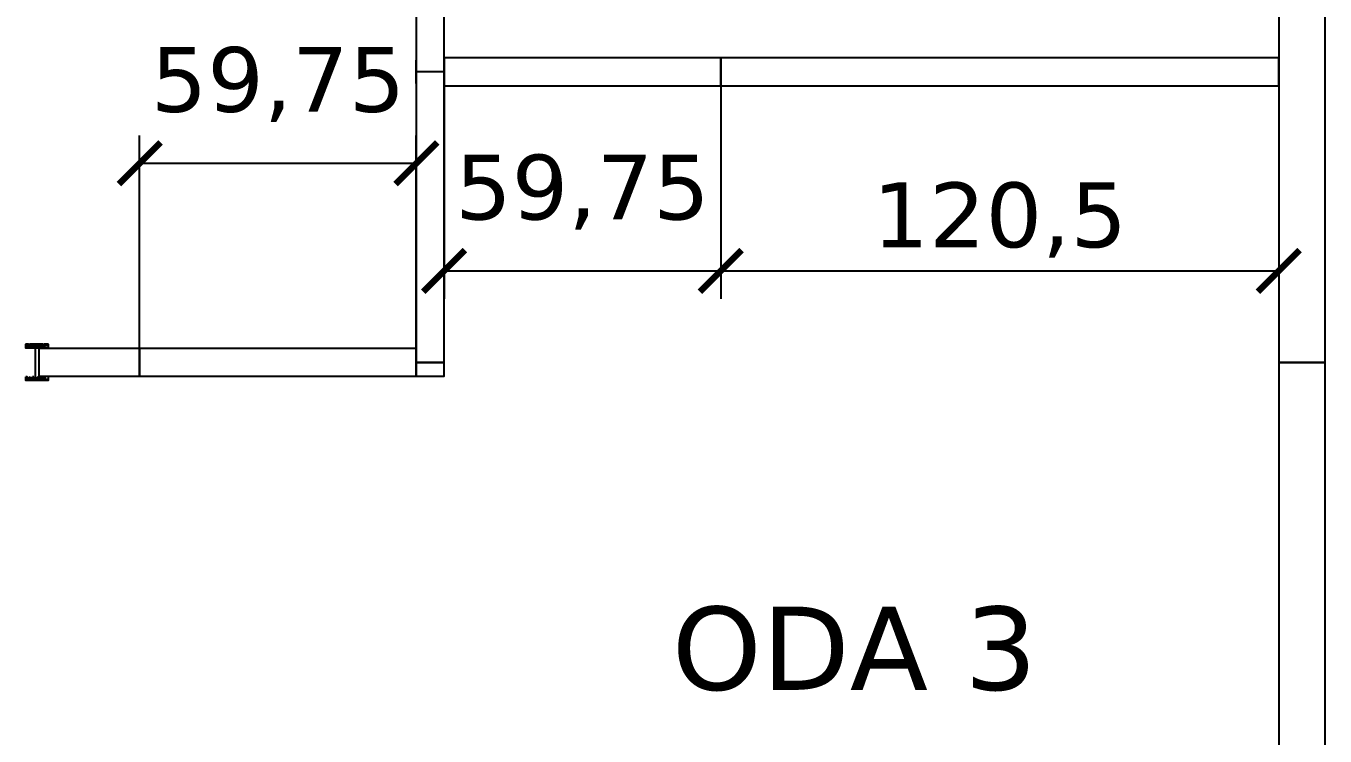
# Model space of a CAD drawing. Header units: centimetres. Extents: x -135 to 4129, y -1176 to 1044.
# Drawn here: x 2608.5 to 2889, y 238.8 to 392.2 of the extents above; entities that cross this region are included whole.
import ezdxf
from ezdxf.enums import TextEntityAlignment as Align

# ---------------------------------------------------------------- set-up
doc = ezdxf.new("R2010")
doc.units = ezdxf.units.CM
for name, color, linetype in [('IC_KAPILAR', 7, 'Continuous'), ('MONTAJ_OZEL_OLCU', 6, 'Continuous'), ('MONTAJ_OZEL_PANO', 6, 'Continuous'), ('MONTAJ_STANDART', 7, 'Continuous'), ('MONTAJ_YAZI', 4, 'Continuous')]:
    doc.layers.add(name, color=color, linetype=linetype)
doc.styles.add('PORTMAN', font='DejaVuSans.ttf')
doc.dimstyles.new('PORTMAN', dxfattribs={"dimtxt": 14, "dimasz": 9, "dimexe": 6, "dimexo": 5, "dimgap": 4, "dimtad": 1, "dimtxsty": 'PORTMAN', "dimblk": 'ARCHTICK', "dimcen": 2.5, "dimazin": 3, "dimtfac": 0.5, "dimtmove": 2, "dimatfit": 3})

# ---------------------------------------------------------------- blocks, each defined once
blk = doc.blocks.new('BOM_I03_597p5_IC_DOLU')
blk.add_lwpolyline([(0, 0), (6, 0), (6, 59.75), (0, 59.75)], close=True)
blk = doc.blocks.new('MNT_BOM_I03_597p5_IC_DOLU')
blk.add_blockref('BOM_I03_597p5_IC_DOLU', (0, 0))
blk = doc.blocks.new('_ARCHTICK')
at = {"color": 0, "linetype": 'BYBLOCK', "const_width": 0.15}
blk.add_lwpolyline([(-0.5, -0.5), (0.5, 0.5)], dxfattribs=at)
blk = doc.blocks.new('BOM_I02_1205p0_IC_DOLU')
blk.add_lwpolyline([(0, 0), (6, 0), (6, 120.5), (0, 120.5)], close=True)
blk = doc.blocks.new('MNT_BOM_I02_1205p0_IC_DOLU')
blk.add_blockref('BOM_I02_1205p0_IC_DOLU', (0, 0))
blk = doc.blocks.new('kaynak-ic-kapi')
at = {"color": 133, "linetype": 'Continuous', "lineweight": 25, "true_color": 0x6ec1dd}
for p, q in [((54247.47, 7919.88), (54248.32, 7919.88)), ((54248.6, 7919.88), (54248.04, 7919.03)), ((54248.32, 7919.88), (54248.32, 7919.59)), ((54249.16, 7919.03), (54248.6, 7919.88)), ((54248.6, 7919.88), (54248.6, 7919.59)), ((54248.6, 7919.88), (54248.88, 7919.88)), ((54249.16, 7919.88), (54248.88, 7919.59)), ((54248.88, 7919.88), (54249.45, 7919.03)), ((54249.16, 7919.88), (54249.16, 7919.88)), ((54250.01, 7919.88), (54249.45, 7919.03)), ((54250.01, 7919.88), (54249.73, 7919.59)), ((54250.57, 7919.03), (54250.01, 7919.88)), ((54250.01, 7919.88), (54250.01, 7919.88)), ((54250.01, 7919.88), (54250.01, 7919.59)), ((54250.01, 7919.88), (54250.29, 7919.88)), ((54250.29, 7919.88), (54250.86, 7919.03)), ((54250.57, 7919.88), (54250.57, 7919.88)), ((54250.57, 7919.88), (54250.57, 7919.59)), ((54251.7, 7919.88), (54251.14, 7919.03)), ((54251.42, 7919.88), (54251.42, 7919.88)), ((54251.42, 7919.88), (54251.42, 7919.59)), ((54251.7, 7919.88), (54251.42, 7919.59)), ((54252.27, 7919.03), (54251.7, 7919.88)), ((54251.7, 7919.88), (54252.27, 7919.88)), ((54251.7, 7919.88), (54251.98, 7919.88)), ((54251.98, 7919.88), (54251.98, 7919.88)), ((54251.98, 7919.88), (54251.98, 7919.59)), ((54251.98, 7919.88), (54252.27, 7919.03)), ((54248.32, 7919.59), (54247.47, 7919.59)), ((54248.32, 7919.31), (54248.04, 7919.59)), ((54248.32, 7919.31), (54248.6, 7919.31)), ((54248.32, 7919.03), (54248.6, 7919.31)), ((54248.6, 7919.59), (54248.88, 7919.03)), ((54249.73, 7919.59), (54248.88, 7919.59)), ((54249.16, 7919.03), (54248.88, 7919.03)), ((54249.16, 7919.03), (54249.73, 7919.59)), ((54249.16, 7919.03), (54249.45, 7919.03)), ((54249.73, 7919.31), (54249.73, 7919.59)), ((54249.73, 7919.31), (54250.01, 7919.31)), ((54249.73, 7919.03), (54250.01, 7919.31)), ((54250.01, 7919.59), (54250.29, 7919.03)), ((54250.29, 7912.83), (54250.29, 7919.03)), ((54251.42, 7919.59), (54250.57, 7919.59)), ((54250.57, 7919.03), (54250.57, 7919.03)), ((54250.57, 7919.03), (54250.86, 7919.03)), ((54250.86, 7919.03), (54251.14, 7919.59)), ((54251.42, 7919.31), (54251.14, 7919.59)), ((54251.42, 7919.59), (54251.98, 7919.03)), ((54251.42, 7919.31), (54251.7, 7919.31)), ((54251.42, 7919.03), (54251.7, 7919.31)), ((54252.27, 7919.59), (54251.98, 7919.59)), ((54251.98, 7919.03), (54251.98, 7919.03)), ((54251.98, 7919.03), (54252.27, 7919.03)), ((54252.27, 7919.03), (54252.27, 7919.03)), ((54248.32, 7912.26), (54247.47, 7912.26)), ((54247.47, 7911.98), (54248.32, 7911.98)), ((54248.6, 7911.98), (54248.04, 7912.83)), ((54248.32, 7912.26), (54248.04, 7912.26)), ((54248.32, 7912.83), (54248.6, 7912.26)), ((54248.32, 7912.26), (54248.32, 7911.98)), ((54248.32, 7912.26), (54248.6, 7912.26)), ((54249.16, 7912.83), (54248.6, 7911.98)), ((54248.6, 7912.26), (54248.88, 7912.83)), ((54249.16, 7912.83), (54248.88, 7912.83)), ((54248.88, 7911.98), (54249.45, 7912.83)), ((54249.16, 7911.98), (54248.88, 7912.26)), ((54249.73, 7912.26), (54248.88, 7912.26)), ((54249.16, 7912.83), (54249.45, 7912.83)), ((54249.16, 7912.83), (54249.73, 7912.26)), ((54249.16, 7911.98), (54249.16, 7911.98)), ((54250.01, 7911.98), (54249.45, 7912.83)), ((54249.73, 7912.83), (54250.01, 7912.26)), ((54250.01, 7911.98), (54249.73, 7912.26)), ((54249.73, 7912.26), (54249.73, 7912.26)), ((54249.73, 7912.26), (54250.01, 7912.26)), ((54250.57, 7912.83), (54250.01, 7911.98)), ((54250.01, 7912.26), (54250.29, 7912.83)), ((54250.01, 7911.98), (54250.01, 7912.26)), ((54250.01, 7911.98), (54250.01, 7911.98)), ((54250.01, 7911.98), (54250.29, 7911.98)), ((54250.29, 7911.98), (54250.86, 7912.83)), ((54250.57, 7912.83), (54250.57, 7912.83)), ((54250.57, 7912.83), (54250.86, 7912.83)), ((54250.57, 7911.98), (54250.57, 7912.26)), ((54251.42, 7912.26), (54250.57, 7912.26)), ((54250.57, 7911.98), (54250.57, 7911.98)), ((54250.86, 7912.83), (54251.14, 7912.26)), ((54251.7, 7911.98), (54251.14, 7912.83)), ((54251.42, 7912.26), (54251.14, 7912.26)), ((54251.42, 7912.26), (54251.98, 7912.83)), ((54251.42, 7912.83), (54251.7, 7912.26)), ((54251.42, 7911.98), (54251.42, 7912.26)), ((54251.7, 7911.98), (54251.42, 7912.26)), ((54251.42, 7912.26), (54251.7, 7912.26)), ((54251.42, 7911.98), (54251.42, 7911.98)), ((54252.27, 7912.83), (54251.7, 7911.98)), ((54251.7, 7911.98), (54252.27, 7911.98)), ((54251.7, 7911.98), (54251.98, 7911.98)), ((54251.98, 7912.83), (54251.98, 7912.83)), ((54251.98, 7912.83), (54252.27, 7912.83)), ((54251.98, 7911.98), (54252.27, 7912.83)), ((54251.98, 7911.98), (54251.98, 7912.26)), ((54252.27, 7912.26), (54251.98, 7912.26)), ((54251.98, 7911.98), (54251.98, 7911.98)), ((54252.27, 7912.83), (54252.27, 7912.83))]:
    blk.add_line(p, q, dxfattribs=at)
for points in [[(54247.47, 7919.03), (54247.47, 7919.88), (54252.27, 7919.88), (54252.27, 7919.03)], [(54248.6, 7919.88), (54250.01, 7919.88), (54251.42, 7919.88)], [(54248.6, 7912.26), (54248.6, 7911.98), (54248.88, 7911.98)], [(54248.6, 7911.98), (54250.01, 7911.98), (54251.42, 7911.98)]]:
    blk.add_lwpolyline(points, dxfattribs=at)
blk.add_lwpolyline([(54247.47, 7912.83), (54252.27, 7912.83), (54252.27, 7911.98), (54247.47, 7911.98)], close=True, dxfattribs=at)
blk = doc.blocks.new('BOM_K01_IC_KAPI_ACIKLIK820')
at = {"layer": 'IC_KAPILAR'}
blk.add_blockref('kaynak-ic-kapi', (0, 0), dxfattribs=at)
blk = doc.blocks.new('BOM_I11_1255p0_IC_K01_SAG_ALT')
blk.add_lwpolyline([(0, 103.75), (6, 103.75), (6, 125.5), (0, 125.5)], close=True)
at = {"layer": 'IC_KAPILAR', "rotation": 270}
blk.add_blockref('BOM_K01_IC_KAPI_ACIKLIK820', (-7912.93, 54353.219), dxfattribs=at)
blk = doc.blocks.new('MNT_BOM_I11_1255p0_IC_K01_SAG_ALT')
blk.add_blockref('BOM_I11_1255p0_IC_K01_SAG_ALT', (0, 0))
blk = doc.blocks.new('BOM_I01_1255p0_IC_DOLU')
blk.add_lwpolyline([(0, 0), (6, 0), (6, 125.5), (0, 125.5)], close=True)
blk = doc.blocks.new('MNT_BOM_I01_1255p0_IC_DOLU')
blk.add_blockref('BOM_I01_1255p0_IC_DOLU', (0, 0))
blk = doc.blocks.new('BOM_D01_1255p0_DIS_DOLU')
blk.add_lwpolyline([(0, 0), (10, 0), (10, 125.5), (0, 125.5)], close=True)
blk = doc.blocks.new('MNT_BOM_D01_1255p0_DIS_DOLU')
blk.add_blockref('BOM_D01_1255p0_DIS_DOLU', (0, 0))
blk = doc.blocks.new('BOM_B01_IC_KOSE_60x30')
blk.add_lwpolyline([(0, 0), (6, 0), (6, 3), (0, 3)], close=True)
blk = doc.blocks.new('MNT_BOM_B01_IC_KOSE_60x30')
blk.add_blockref('BOM_B01_IC_KOSE_60x30', (0, 0))
blk = doc.blocks.new('BOM_B03_UCLU_H_60')
for p, q in [((5.5, 3), (3, 3)), ((3, 3), (3, -3)), ((-3, -2.5), (-3, 2.5)), ((3, 0), (-3, 0)), ((-3, 0), (-3, -2.5)), ((3, -2.5), (3, 2.5)), ((3, -2.5), (3, 0)), ((3, -3), (5.5, -3))]:
    blk.add_line(p, q)
blk = doc.blocks.new('MNT_BOM_B03_UCLU_H_60')
blk.add_blockref('BOM_B03_UCLU_H_60', (0, 0))

msp = doc.modelspace()

# ---------------------------------------------------------------- block references
at = {"layer": 'MONTAJ_OZEL_PANO', "rotation": 270}
for name, p in [('MNT_BOM_I03_597p5_IC_DOLU', (2698.75, 385.25)), ('MNT_BOM_I02_1205p0_IC_DOLU', (2758.5, 385.25)), ('MNT_BOM_I03_597p5_IC_DOLU', (2633, 322.5))]:
    msp.add_blockref(name, p, dxfattribs=at)
at = {"layer": 'MONTAJ_STANDART'}
for name, p in [('MNT_BOM_I01_1255p0_IC_DOLU', (2692.75, 319.5)), ('MNT_BOM_D01_1255p0_DIS_DOLU', (2879, 319.5)), ('MNT_BOM_B03_UCLU_H_60', (2695.75, 382.25)), ('MNT_BOM_B01_IC_KOSE_60x30', (2692.75, 316.5)), ('MNT_BOM_D01_1255p0_DIS_DOLU', (2879, 194))]:
    msp.add_blockref(name, p, dxfattribs=at)
at = {"layer": 'MONTAJ_STANDART', "rotation": 270}
msp.add_blockref('MNT_BOM_I11_1255p0_IC_K01_SAG_ALT', (2507.5, 322.5), dxfattribs=at)

# ---------------------------------------------------------------- texts
at = {"layer": 'MONTAJ_YAZI', "style": 'PORTMAN'}
msp.add_text('ODA 3', height=18, dxfattribs=at).set_placement((2787.375, 257.75), align=Align.MIDDLE_CENTER)

# ---------------------------------------------------------------- dimensions: what is measured, and where the dimension line sits
at = {"layer": 'MONTAJ_OZEL_OLCU'}
for base, p1, p2 in [((2633, 362.5), (2633, 316.5), (2692.75, 316.5)), ((2698.75, 339.25), (2698.75, 385.25), (2758.5, 385.25)), ((2758.5, 339.25), (2758.5, 385.25), (2879, 385.25))]:
    msp.add_linear_dim(base=base, p1=p1, p2=p2, dimstyle='PORTMAN', override={"dimtxt": 14, "dimasz": 9, "dimexe": 6, "dimexo": 5, "dimdec": 2, "dimzin": 8, "dimdsep": 44}, dxfattribs=at).render()

doc.saveas('drawing.dxf')
